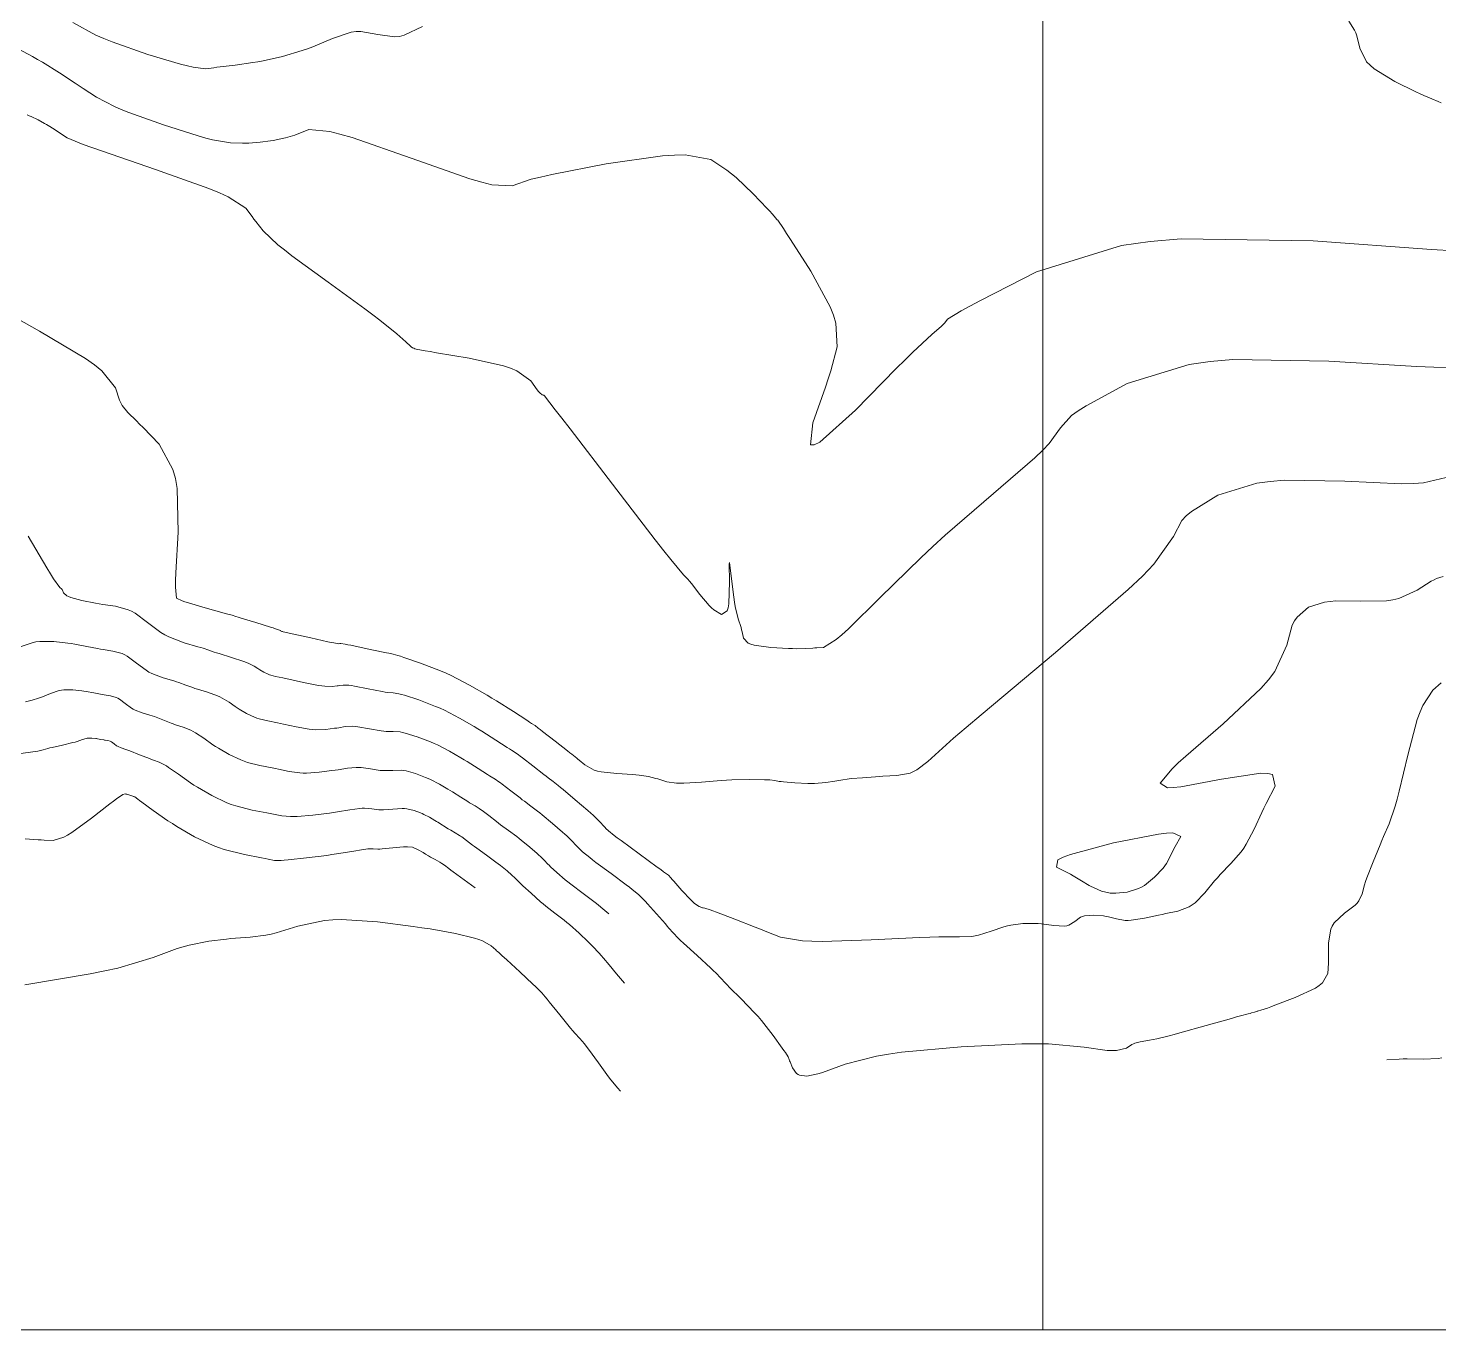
# Model space of a CAD drawing. Header units: millimetres. Extents: x 837475 to 838477, y 1189012 to 1191015.
# Drawn here: x 837617.9 to 837699.4, y 1189013.9 to 1189089.1 of the extents above; entities that cross this region are included whole.
import ezdxf

# ---------------------------------------------------------------- set-up
doc = ezdxf.new("R2010")
doc.units = ezdxf.units.MM
doc.header["$LTSCALE"] = 0.3
doc.layers.add('COORD', color=253, linetype='Continuous', lineweight=20)
doc.layers.add('COTAS 10', color=7, linetype='Continuous', lineweight=9, true_color=0x6e3e2d)
doc.layers.add('COTAS INT', color=7, linetype='Continuous', lineweight=5, true_color=0x9fa19f)

msp = doc.modelspace()

# ---------------------------------------------------------------- linework, layer by layer
at = {"layer": 'COORD'}
for p, q in [((837676.514, 1189013.872), (837676.514, 1191013.872)), ((837476.514, 1189013.872), (838476.514, 1189013.872))]:
    msp.add_line(p, q, dxfattribs=at)
msp.add_lwpolyline([(837476.514, 1189013.872), (838476.514, 1189013.872), (838476.514, 1191013.872), (837476.514, 1191013.872)], close=True, dxfattribs=at)
at = {"layer": 'COTAS 10'}
for points in [[(837617.808, 1189084.071), (837617.924, 1189084.024), (837618.039, 1189083.974), (837618.44, 1189083.784), (837618.821, 1189083.579), (837618.922, 1189083.521), (837619.022, 1189083.463), (837619.367, 1189083.247), (837619.685, 1189083.037), (837619.767, 1189082.983), (837619.847, 1189082.931), (837620.117, 1189082.754), (837621.054, 1189082.373), (837621.556, 1189082.192), (837622.162, 1189081.977), (837625.224, 1189080.928), (837628.304, 1189079.817), (837628.921, 1189079.563), (837629.435, 1189079.332), (837630.443, 1189078.694), (837630.805, 1189078.195), (837630.912, 1189078.052), (837631.023, 1189077.907), (837631.451, 1189077.366), (837632.3, 1189076.575), (837632.677, 1189076.271), (837633.115, 1189075.931), (837635.206, 1189074.4), (837637.332, 1189072.866), (837637.791, 1189072.525), (837638.193, 1189072.22), (837639.181, 1189071.421), (837639.688, 1189070.962), (837639.789, 1189070.872), (837639.871, 1189070.798), (837640.026, 1189070.662), (837640.07, 1189070.631), (837640.084, 1189070.623), (837640.097, 1189070.615), (837640.151, 1189070.587), (837640.208, 1189070.564), (837640.224, 1189070.558), (837640.24, 1189070.553), (837640.299, 1189070.536), (837640.806, 1189070.447), (837641.104, 1189070.397), (837641.47, 1189070.335), (837643.364, 1189070.017), (837645.333, 1189069.577), (837645.748, 1189069.438), (837646.105, 1189069.291), (837646.922, 1189068.7), (837647.294, 1189068.186), (837647.37, 1189068.088), (837647.435, 1189068.01), (837647.574, 1189067.889), (837647.634, 1189067.886), (837647.649, 1189067.882), (837647.663, 1189067.877), (837647.708, 1189067.848), (837648.335, 1189067.04), (837648.716, 1189066.544), (837649.187, 1189065.93), (837651.637, 1189062.729), (837654.114, 1189059.511), (837654.602, 1189058.886), (837655.004, 1189058.376), (837655.741, 1189057.497), (837655.995, 1189057.246), (837656.093, 1189057.132), (837656.202, 1189056.999), (837656.694, 1189056.359), (837657.232, 1189055.716), (837657.37, 1189055.582), (837657.504, 1189055.466), (837657.947, 1189055.203), (837658.269, 1189055.409), (837658.326, 1189055.588), (837658.368, 1189055.82), (837658.405, 1189057.1), (837658.387, 1189058.138), (837658.395, 1189058.217), (837658.408, 1189058.207), (837658.504, 1189057.419), (837658.647, 1189056.205), (837658.69, 1189055.925), (837658.735, 1189055.671), (837658.91, 1189054.957), (837659.069, 1189054.449), (837659.104, 1189054.323), (837659.134, 1189054.205), (837659.211, 1189053.832), (837659.483, 1189053.551), (837659.637, 1189053.49), (837659.825, 1189053.436), (837660.788, 1189053.303), (837661.82, 1189053.241), (837662.052, 1189053.232), (837662.261, 1189053.226), (837662.819, 1189053.237), (837663.222, 1189053.268), (837663.332, 1189053.275), (837663.441, 1189053.282), (837663.831, 1189053.301), (837664.57, 1189053.754), (837664.899, 1189054.035), (837665.283, 1189054.382), (837667.118, 1189056.196), (837669.454, 1189058.485), (837670.152, 1189059.132), (837670.874, 1189059.784), (837673.666, 1189062.189), (837676.048, 1189064.256), (837676.51, 1189064.696), (837676.886, 1189065.079), (837677.531, 1189065.984), (837678.175, 1189066.701), (837678.55, 1189066.966), (837679.011, 1189067.258), (837681.389, 1189068.553), (837684.964, 1189069.653), (837686.179, 1189069.822), (837687.492, 1189069.934), (837693.049, 1189069.85), (837698.114, 1189069.532), (837699.117, 1189069.495), (837699.947, 1189069.482)], [(837617.447, 1189047.167), (837618.145, 1189047.261), (837618.294, 1189047.285), (837618.422, 1189047.308), (837618.726, 1189047.382), (837619.006, 1189047.467), (837619.12, 1189047.496), (837619.25, 1189047.527), (837619.85, 1189047.662), (837620.457, 1189047.802), (837620.59, 1189047.837), (837620.708, 1189047.87), (837621.01, 1189047.975), (837621.218, 1189048.046), (837621.277, 1189048.058), (837621.337, 1189048.066), (837621.556, 1189048.066), (837621.77, 1189048.041), (837621.826, 1189048.033), (837621.88, 1189048.024), (837622.064, 1189047.99), (837622.232, 1189047.956), (837622.277, 1189047.948), (837622.32, 1189047.94), (837622.469, 1189047.919), (837622.611, 1189047.88), (837622.65, 1189047.862), (837622.69, 1189047.84), (837622.832, 1189047.734), (837622.982, 1189047.621), (837623.026, 1189047.595), (837623.072, 1189047.571), (837623.247, 1189047.505), (837623.521, 1189047.413), (837623.63, 1189047.372), (837623.752, 1189047.325), (837624.311, 1189047.103), (837624.879, 1189046.876), (837625.006, 1189046.827), (837625.121, 1189046.784), (837625.43, 1189046.677), (837625.74, 1189046.527), (837625.855, 1189046.456), (837625.983, 1189046.373), (837626.553, 1189045.969), (837627.246, 1189045.484), (837627.452, 1189045.351), (837627.664, 1189045.218), (837628.48, 1189044.742), (837629.358, 1189044.325), (837629.609, 1189044.23), (837629.864, 1189044.143), (837630.813, 1189043.904), (837631.667, 1189043.741), (837631.862, 1189043.703), (837632.039, 1189043.668), (837632.527, 1189043.566), (837633.028, 1189043.523), (837633.213, 1189043.525), (837633.417, 1189043.534), (837634.321, 1189043.614), (837635.276, 1189043.734), (837635.513, 1189043.767), (837635.738, 1189043.8), (837636.451, 1189043.919), (837637.034, 1189043.999), (837637.177, 1189044.007), (837637.311, 1189044.01), (837637.731, 1189043.97), (837638.141, 1189043.921), (837638.269, 1189043.918), (837638.404, 1189043.919), (837638.945, 1189043.96), (837639.488, 1189043.991), (837639.624, 1189043.986), (837639.754, 1189043.975), (837640.17, 1189043.883), (837640.535, 1189043.743), (837640.632, 1189043.701), (837640.727, 1189043.657), (837641.059, 1189043.487), (837641.376, 1189043.303), (837641.462, 1189043.252), (837641.548, 1189043.199), (837642.143, 1189042.823), (837642.219, 1189042.777), (837642.293, 1189042.733), (837642.544, 1189042.591), (837642.792, 1189042.444), (837642.863, 1189042.397), (837642.936, 1189042.348), (837643.208, 1189042.147), (837643.554, 1189041.884), (837643.673, 1189041.795), (837643.801, 1189041.7), (837644.349, 1189041.3), (837644.905, 1189040.89), (837645.039, 1189040.789), (837645.164, 1189040.693), (837645.543, 1189040.389), (837645.822, 1189040.149), (837645.885, 1189040.093), (837645.941, 1189040.042), (837646.088, 1189039.895), (837646.281, 1189039.701), (837646.366, 1189039.62), (837646.464, 1189039.527), (837646.932, 1189039.093), (837647.483, 1189038.606), (837647.633, 1189038.48), (837647.783, 1189038.358), (837648.315, 1189037.948), (837648.851, 1189037.535), (837649.002, 1189037.411), (837649.154, 1189037.283), (837649.714, 1189036.784), (837650.237, 1189036.286), (837650.366, 1189036.159), (837650.488, 1189036.036), (837650.869, 1189035.629), (837651.226, 1189035.217), (837651.332, 1189035.091), (837651.441, 1189034.96), (837651.863, 1189034.443), (837652.328, 1189033.902)]]:
    msp.add_lwpolyline(points, dxfattribs=at)
at = {"layer": 'COTAS INT'}
for points in [[(837640.656, 1189089.187), (837639.602, 1189088.678), (837639.32, 1189088.611), (837639.043, 1189088.577), (837638.076, 1189088.72), (837637.103, 1189088.9), (837636.821, 1189088.889), (837636.534, 1189088.851), (837635.45, 1189088.496), (837634.327, 1189088.016), (837634.014, 1189087.899), (837633.7, 1189087.79), (837632.56, 1189087.456), (837631.445, 1189087.203), (837631.146, 1189087.146), (837630.853, 1189087.093), (837629.83, 1189086.948), (837628.965, 1189086.848), (837628.771, 1189086.824), (837628.596, 1189086.802), (837628.126, 1189086.736), (837627.405, 1189086.831), (837627.071, 1189086.91), (837626.679, 1189087.012), (837624.778, 1189087.574), (837622.727, 1189088.29), (837622.24, 1189088.489), (837621.788, 1189088.689), (837620.447, 1189089.418)], [(837699.529, 1189084.767), (837699.366, 1189084.849), (837698.988, 1189085.011), (837698.533, 1189085.197), (837698.321, 1189085.295), (837698.072, 1189085.412), (837696.859, 1189086.001), (837695.663, 1189086.732), (837695.423, 1189086.94), (837695.224, 1189087.149), (837694.835, 1189087.922), (837694.657, 1189088.639), (837694.591, 1189088.814), (837694.517, 1189088.978), (837694.186, 1189089.482)], [(837700.305, 1189076.215), (837698.982, 1189076.299), (837692.125, 1189076.789), (837684.513, 1189076.904), (837682.714, 1189076.751), (837681.05, 1189076.519), (837676.154, 1189075.012), (837672.916, 1189073.357), (837672.297, 1189073.031), (837671.797, 1189072.761), (837670.994, 1189072.265), (837670.843, 1189072.053), (837670.755, 1189071.963), (837670.647, 1189071.861), (837670.091, 1189071.377), (837668.996, 1189070.36), (837668.548, 1189069.921), (837668.038, 1189069.413), (837665.675, 1189067.008), (837663.613, 1189065.162), (837663.292, 1189065.006), (837663.08, 1189065.004), (837663.219, 1189066.279), (837663.949, 1189068.338), (837664.111, 1189068.831), (837664.254, 1189069.289), (837664.624, 1189070.665), (837664.545, 1189072.039), (837664.405, 1189072.497), (837664.214, 1189072.989), (837663.101, 1189075.043), (837661.928, 1189076.877), (837661.7, 1189077.229), (837661.515, 1189077.514), (837661.194, 1189077.982), (837661.15, 1189078.017), (837661.138, 1189078.03), (837661.127, 1189078.044), (837661.088, 1189078.106), (837660.862, 1189078.365), (837660.733, 1189078.504), (837660.575, 1189078.671), (837659.763, 1189079.518), (837658.779, 1189080.451), (837658.513, 1189080.673), (837658.249, 1189080.879), (837657.318, 1189081.491), (837655.836, 1189081.764), (837655.225, 1189081.756), (837654.527, 1189081.711), (837651.281, 1189081.249), (837648.125, 1189080.629), (837647.484, 1189080.484), (837646.944, 1189080.352), (837645.833, 1189079.973), (837644.662, 1189080.035), (837644.085, 1189080.18), (837643.397, 1189080.38), (837639.997, 1189081.566), (837636.585, 1189082.763), (837635.889, 1189082.97), (837635.302, 1189083.124), (837634.081, 1189083.231), (837633.563, 1189083.01), (837633.419, 1189082.956), (837633.274, 1189082.906), (837632.749, 1189082.752), (837632.201, 1189082.632), (837632.042, 1189082.603), (837631.88, 1189082.576), (837631.271, 1189082.493), (837630.625, 1189082.444), (837630.44, 1189082.438), (837630.253, 1189082.435), (837629.555, 1189082.451), (837628.528, 1189082.634), (837628.133, 1189082.736), (837627.69, 1189082.861), (837625.691, 1189083.495), (837623.69, 1189084.215), (837623.246, 1189084.393), (837622.849, 1189084.562), (837621.814, 1189085.095), (837621.046, 1189085.598), (837620.817, 1189085.748), (837620.582, 1189085.903), (837619.676, 1189086.5), (837618.692, 1189087.116), (837618.408, 1189087.283), (837618.119, 1189087.448), (837617.033, 1189088.031)], [(837615.855, 1189073.072), (837618.522, 1189071.575), (837621.177, 1189070.002), (837621.7, 1189069.633), (837622.131, 1189069.292), (837622.92, 1189068.303), (837623.142, 1189067.595), (837623.216, 1189067.433), (837623.295, 1189067.285), (837623.625, 1189066.872), (837624.124, 1189066.399), (837624.309, 1189066.212), (837624.515, 1189066.002), (837625.43, 1189065.045), (837626.236, 1189063.588), (837626.374, 1189063.062), (837626.474, 1189062.483), (837626.529, 1189059.953), (837626.401, 1189057.619), (837626.387, 1189057.165), (837626.382, 1189056.794), (837626.44, 1189056.145), (837626.766, 1189055.996), (837626.931, 1189055.939), (837627.127, 1189055.875), (837628.105, 1189055.59), (837629.064, 1189055.324), (837629.249, 1189055.272), (837629.399, 1189055.23), (837629.65, 1189055.158), (837629.874, 1189055.088), (837630.007, 1189055.047), (837630.171, 1189054.997), (837631.02, 1189054.739), (837631.87, 1189054.479), (837632.035, 1189054.427), (837632.169, 1189054.384), (837632.4, 1189054.303), (837632.434, 1189054.279), (837632.444, 1189054.273), (837632.454, 1189054.266), (837632.494, 1189054.243), (837632.537, 1189054.223), (837632.549, 1189054.218), (837632.562, 1189054.214), (837632.608, 1189054.202), (837632.882, 1189054.143), (837633.038, 1189054.108), (837633.229, 1189054.066), (837634.207, 1189053.849), (837635.187, 1189053.635), (837635.379, 1189053.595), (837635.537, 1189053.563), (837635.82, 1189053.516), (837635.874, 1189053.523), (837635.888, 1189053.525), (837635.9, 1189053.526), (837635.941, 1189053.533), (837636.195, 1189053.491), (837636.342, 1189053.461), (837636.523, 1189053.425), (837637.456, 1189053.229), (837638.388, 1189053.033), (837638.569, 1189052.995), (837638.716, 1189052.966), (837638.969, 1189052.921), (837639.23, 1189052.843), (837639.384, 1189052.792), (837639.572, 1189052.729), (837640.542, 1189052.395), (837641.707, 1189051.948), (837642.017, 1189051.813), (837642.322, 1189051.673), (837643.379, 1189051.129), (837644.39, 1189050.544), (837644.666, 1189050.378), (837644.94, 1189050.211), (837645.916, 1189049.595), (837646.693, 1189049.09), (837646.842, 1189048.993), (837646.963, 1189048.915), (837647.162, 1189048.787), (837647.347, 1189048.645), (837647.459, 1189048.558), (837647.598, 1189048.45), (837648.319, 1189047.888), (837649.042, 1189047.324), (837649.182, 1189047.215), (837649.295, 1189047.127), (837649.487, 1189046.978), (837649.585, 1189046.898), (837649.64, 1189046.852), (837649.707, 1189046.796), (837650.049, 1189046.51), (837650.586, 1189046.219), (837650.776, 1189046.161), (837650.984, 1189046.112), (837651.885, 1189046.014), (837652.786, 1189045.965), (837652.995, 1189045.947), (837653.186, 1189045.928), (837653.728, 1189045.84), (837654.149, 1189045.734), (837654.264, 1189045.703), (837654.378, 1189045.67), (837654.784, 1189045.545), (837655.334, 1189045.462), (837655.539, 1189045.456), (837655.768, 1189045.458), (837656.785, 1189045.523), (837657.923, 1189045.613), (837658.227, 1189045.63), (837658.528, 1189045.644), (837659.576, 1189045.664), (837660.419, 1189045.655), (837660.59, 1189045.649), (837660.734, 1189045.642), (837661.03, 1189045.608), (837661.279, 1189045.561), (837661.393, 1189045.546), (837661.527, 1189045.531), (837662.174, 1189045.472), (837662.921, 1189045.438), (837663.117, 1189045.438), (837663.309, 1189045.443), (837663.965, 1189045.497), (837664.497, 1189045.57), (837664.611, 1189045.587), (837664.711, 1189045.603), (837664.95, 1189045.649), (837665.211, 1189045.691), (837665.325, 1189045.705), (837665.457, 1189045.719), (837666.08, 1189045.776), (837666.835, 1189045.833), (837667.049, 1189045.847), (837667.265, 1189045.86), (837668.064, 1189045.899), (837668.834, 1189046.044), (837669.031, 1189046.124), (837669.222, 1189046.222), (837669.857, 1189046.717), (837671.349, 1189048.051), (837672.08, 1189048.676), (837672.95, 1189049.413), (837677.242, 1189053), (837681.448, 1189056.651), (837682.264, 1189057.429), (837682.928, 1189058.105), (837684.067, 1189059.704), (837684.552, 1189060.641), (837684.804, 1189060.9), (837685.106, 1189061.159), (837686.624, 1189062.093), (837688.877, 1189062.787), (837689.643, 1189062.894), (837690.471, 1189062.964), (837693.974, 1189062.911), (837697.247, 1189062.765), (837697.93, 1189062.776), (837698.515, 1189062.81), (837699.824, 1189063.12)], [(837699.647, 1189057.4), (837699.271, 1189057.292), (837699.119, 1189057.217), (837698.946, 1189057.123), (837698.149, 1189056.62), (837697.084, 1189056.138), (837696.742, 1189056.057), (837696.379, 1189055.998), (837694.898, 1189055.972), (837693.45, 1189055.994), (837693.108, 1189055.965), (837692.791, 1189055.921), (837691.859, 1189055.634), (837691.201, 1189055.06), (837691.057, 1189054.835), (837690.929, 1189054.581), (837690.604, 1189053.424), (837689.91, 1189051.911), (837689.549, 1189051.433), (837689.115, 1189050.929), (837686.94, 1189048.894), (837684.767, 1189047.028), (837684.335, 1189046.629), (837683.976, 1189046.282), (837683.293, 1189045.456), (837683.711, 1189045.194), (837684.046, 1189045.202), (837684.478, 1189045.245), (837686.83, 1189045.693), (837689.117, 1189046.041), (837689.507, 1189046.021), (837689.791, 1189045.951), (837689.939, 1189045.279), (837689.423, 1189044.291), (837689.289, 1189044.022), (837689.158, 1189043.754), (837688.718, 1189042.804), (837688.26, 1189041.928), (837688.118, 1189041.708), (837687.969, 1189041.497), (837687.378, 1189040.813), (837686.762, 1189040.177), (837686.598, 1189039.996), (837686.438, 1189039.812), (837685.88, 1189039.131), (837685.313, 1189038.544), (837685.147, 1189038.421), (837684.976, 1189038.314), (837684.322, 1189038.067), (837683.61, 1189037.921), (837683.402, 1189037.877), (837683.189, 1189037.832), (837682.38, 1189037.657), (837681.621, 1189037.538), (837681.439, 1189037.528), (837681.271, 1189037.528), (837680.765, 1189037.611), (837680.307, 1189037.736), (837680.168, 1189037.762), (837680.024, 1189037.784), (837679.46, 1189037.835), (837678.928, 1189037.795), (837678.804, 1189037.761), (837678.691, 1189037.716), (837678.367, 1189037.47), (837678.022, 1189037.244), (837677.896, 1189037.213), (837677.756, 1189037.194), (837677.14, 1189037.239), (837676.44, 1189037.335), (837676.247, 1189037.35), (837676.054, 1189037.358), (837675.361, 1189037.345), (837674.661, 1189037.249), (837674.464, 1189037.205), (837674.265, 1189037.153), (837673.532, 1189036.906), (837672.8, 1189036.675), (837672.6, 1189036.635), (837672.402, 1189036.604), (837671.698, 1189036.578), (837670.491, 1189036.575), (837669.976, 1189036.559), (837669.382, 1189036.536), (837666.582, 1189036.399), (837663.764, 1189036.315), (837663.159, 1189036.326), (837662.629, 1189036.352), (837661.35, 1189036.567), (837660.466, 1189036.914), (837660.187, 1189037.023), (837659.892, 1189037.138), (837658.703, 1189037.596), (837657.654, 1189037.995), (837657.448, 1189038.072), (837657.278, 1189038.134), (837656.97, 1189038.235), (837656.878, 1189038.253), (837656.845, 1189038.262), (837656.807, 1189038.273), (837656.644, 1189038.327), (837656.379, 1189038.51), (837656.278, 1189038.602), (837656.164, 1189038.712), (837655.655, 1189039.257), (837655.177, 1189039.794), (837655.083, 1189039.898), (837655.006, 1189039.984), (837654.867, 1189040.136), (837654.591, 1189040.342), (837654.428, 1189040.462), (837654.227, 1189040.609), (837653.187, 1189041.369), (837652.131, 1189042.144), (837651.919, 1189042.301), (837651.744, 1189042.432), (837651.402, 1189042.699), (837651.259, 1189042.84), (837651.208, 1189042.894), (837651.153, 1189042.953), (837650.911, 1189043.218), (837650.526, 1189043.6), (837650.38, 1189043.734), (837650.218, 1189043.879), (837649.489, 1189044.505), (837648.781, 1189045.094), (837648.631, 1189045.217), (837648.502, 1189045.323), (837648.202, 1189045.559), (837647.922, 1189045.77), (837647.805, 1189045.86), (837647.67, 1189045.964), (837647.041, 1189046.452), (837646.432, 1189046.925), (837646.31, 1189047.018), (837646.208, 1189047.095), (837646.007, 1189047.238), (837645.796, 1189047.369), (837645.687, 1189047.439), (837645.556, 1189047.523), (837644.9, 1189047.948), (837644.092, 1189048.458), (837643.865, 1189048.596), (837643.637, 1189048.734), (837642.799, 1189049.219), (837641.923, 1189049.669), (837641.671, 1189049.785), (837641.414, 1189049.897), (837640.449, 1189050.267), (837639.617, 1189050.54), (837639.444, 1189050.591), (837639.295, 1189050.63), (837638.963, 1189050.681), (837638.638, 1189050.704), (837638.494, 1189050.726), (837638.326, 1189050.755), (837637.525, 1189050.914), (837636.72, 1189051.071), (837636.551, 1189051.098), (837636.405, 1189051.118), (837636.068, 1189051.13), (837635.86, 1189051.095), (837635.794, 1189051.085), (837635.725, 1189051.076), (837635.445, 1189051.04), (837635.007, 1189051.056), (837634.838, 1189051.077), (837634.648, 1189051.107), (837633.787, 1189051.278), (837632.931, 1189051.467), (837632.744, 1189051.507), (837632.578, 1189051.542), (837632.159, 1189051.628), (837631.887, 1189051.696), (837631.814, 1189051.721), (837631.742, 1189051.748), (837631.491, 1189051.868), (837631.257, 1189052.004), (837631.196, 1189052.042), (837631.137, 1189052.081), (837630.938, 1189052.219), (837630.623, 1189052.381), (837630.49, 1189052.434), (837630.337, 1189052.491), (837629.622, 1189052.724), (837628.909, 1189052.944), (837628.757, 1189052.992), (837628.625, 1189053.035), (837628.315, 1189053.144), (837627.987, 1189053.254), (837627.844, 1189053.297), (837627.678, 1189053.346), (837626.89, 1189053.569), (837625.996, 1189053.906), (837625.763, 1189054.026), (837625.536, 1189054.159), (837624.77, 1189054.735), (837624.045, 1189055.279), (837623.844, 1189055.39), (837623.643, 1189055.484), (837622.916, 1189055.683), (837622.175, 1189055.787), (837621.965, 1189055.822), (837621.754, 1189055.859), (837620.972, 1189056.015), (837620.326, 1189056.189), (837620.199, 1189056.237), (837620.094, 1189056.286), (837619.906, 1189056.461), (837619.848, 1189056.616), (837619.826, 1189056.651), (837619.802, 1189056.683), (837619.693, 1189056.772), (837619.336, 1189057.268), (837619.155, 1189057.557), (837618.939, 1189057.911), (837617.861, 1189059.738)], [(837699.528, 1189051.254), (837699.054, 1189050.828), (837698.469, 1189049.95), (837698.31, 1189049.573), (837698.154, 1189049.138), (837697.602, 1189047.083), (837697.109, 1189044.994), (837696.989, 1189044.538), (837696.877, 1189044.134), (837696.532, 1189043.116), (837696.208, 1189042.369), (837696.109, 1189042.136), (837696.006, 1189041.892), (837695.599, 1189040.916), (837695.239, 1189039.993), (837695.165, 1189039.783), (837695.103, 1189039.592), (837694.972, 1189039.067), (837694.779, 1189038.652), (837694.678, 1189038.531), (837694.556, 1189038.408), (837693.944, 1189037.94), (837693.347, 1189037.383), (837693.235, 1189037.204), (837693.146, 1189037.013), (837693.015, 1189036.233), (837693.022, 1189035.442), (837693.02, 1189035.245), (837693.016, 1189035.057), (837692.984, 1189034.458), (837692.669, 1189033.918), (837692.485, 1189033.767), (837692.26, 1189033.617), (837691.097, 1189033.07), (837689.919, 1189032.624), (837689.684, 1189032.536), (837689.488, 1189032.464), (837689.107, 1189032.333), (837688.974, 1189032.299), (837688.935, 1189032.288), (837688.894, 1189032.276), (837688.735, 1189032.227), (837688.578, 1189032.179), (837688.538, 1189032.168), (837688.5, 1189032.158), (837688.373, 1189032.13), (837687.932, 1189032.012), (837687.694, 1189031.947), (837687.407, 1189031.866), (837685.955, 1189031.456), (837684.436, 1189031.032), (837684.106, 1189030.943), (837683.815, 1189030.866), (837683.095, 1189030.691), (837682.666, 1189030.607), (837682.559, 1189030.587), (837682.457, 1189030.57), (837682.134, 1189030.52), (837681.836, 1189030.439), (837681.75, 1189030.402), (837681.663, 1189030.359), (837681.339, 1189030.148), (837680.762, 1189030.003), (837680.516, 1189030.001), (837680.232, 1189030.016), (837678.894, 1189030.205), (837676.843, 1189030.388), (837676.109, 1189030.4), (837675.304, 1189030.393), (837671.797, 1189030.228), (837668.35, 1189029.905), (837667.583, 1189029.8), (837666.897, 1189029.687), (837665.096, 1189029.225), (837663.981, 1189028.809), (837663.728, 1189028.727), (837663.498, 1189028.658), (837662.869, 1189028.528), (837662.456, 1189028.577), (837662.362, 1189028.621), (837662.278, 1189028.679), (837662.05, 1189029), (837661.907, 1189029.347), (837661.876, 1189029.422), (837661.85, 1189029.486), (837661.786, 1189029.641), (837661.63, 1189029.887), (837661.545, 1189030.009), (837661.443, 1189030.155), (837660.923, 1189030.878), (837660.251, 1189031.736), (837660.053, 1189031.967), (837659.85, 1189032.196), (837659.072, 1189032.997), (837658.398, 1189033.658), (837658.259, 1189033.798), (837658.142, 1189033.918), (837657.893, 1189034.198), (837657.617, 1189034.492), (837657.483, 1189034.621), (837657.323, 1189034.772), (837656.536, 1189035.491), (837655.743, 1189036.215), (837655.579, 1189036.368), (837655.44, 1189036.501), (837655.138, 1189036.813), (837654.905, 1189037.089), (837654.808, 1189037.2), (837654.698, 1189037.326), (837654.186, 1189037.906), (837653.66, 1189038.489), (837653.542, 1189038.616), (837653.435, 1189038.73), (837653.149, 1189039.018), (837652.779, 1189039.322), (837652.619, 1189039.445), (837652.435, 1189039.584), (837651.563, 1189040.229), (837650.681, 1189040.882), (837650.491, 1189041.027), (837650.323, 1189041.157), (837649.912, 1189041.497), (837649.661, 1189041.736), (837649.594, 1189041.803), (837649.529, 1189041.869), (837649.303, 1189042.11), (837648.997, 1189042.414), (837648.882, 1189042.52), (837648.753, 1189042.636), (837648.174, 1189043.133), (837647.575, 1189043.627), (837647.434, 1189043.741), (837647.303, 1189043.845), (837646.918, 1189044.139), (837646.548, 1189044.413), (837646.427, 1189044.505), (837646.298, 1189044.604), (837645.764, 1189045.017), (837645.267, 1189045.399), (837645.161, 1189045.478), (837645.069, 1189045.545), (837644.853, 1189045.689), (837644.628, 1189045.824), (837644.531, 1189045.885), (837644.418, 1189045.957), (837643.885, 1189046.3), (837643.244, 1189046.705), (837643.064, 1189046.815), (837642.883, 1189046.924), (837642.219, 1189047.308), (837641.525, 1189047.665), (837641.324, 1189047.757), (837641.121, 1189047.846), (837640.356, 1189048.139), (837639.663, 1189048.352), (837639.504, 1189048.389), (837639.359, 1189048.417), (837638.957, 1189048.441), (837638.56, 1189048.442), (837638.419, 1189048.457), (837638.264, 1189048.477), (837637.594, 1189048.599), (837636.917, 1189048.717), (837636.76, 1189048.734), (837636.614, 1189048.745), (837636.196, 1189048.726), (837635.819, 1189048.663), (837635.7, 1189048.646), (837635.575, 1189048.628), (837635.07, 1189048.565), (837634.477, 1189048.548), (837634.296, 1189048.56), (837634.108, 1189048.579), (837633.367, 1189048.708), (837632.634, 1189048.867), (837632.45, 1189048.906), (837632.275, 1189048.942), (837631.711, 1189049.053), (837631.213, 1189049.179), (837631.079, 1189049.224), (837630.948, 1189049.274), (837630.487, 1189049.492), (837630.059, 1189049.742), (837629.948, 1189049.812), (837629.84, 1189049.882), (837629.477, 1189050.136), (837629.076, 1189050.379), (837628.945, 1189050.442), (837628.805, 1189050.503), (837628.225, 1189050.708), (837627.646, 1189050.891), (837627.507, 1189050.937), (837627.376, 1189050.982), (837626.981, 1189051.13), (837626.575, 1189051.278), (837626.439, 1189051.322), (837626.292, 1189051.368), (837625.676, 1189051.548), (837625.021, 1189051.794), (837624.85, 1189051.882), (837624.685, 1189051.979), (837624.124, 1189052.401), (837623.593, 1189052.799), (837623.446, 1189052.88), (837623.299, 1189052.949), (837622.767, 1189053.095), (837622.211, 1189053.174), (837622.049, 1189053.202), (837621.883, 1189053.231), (837621.254, 1189053.358), (837620.566, 1189053.489), (837620.363, 1189053.521), (837620.154, 1189053.551), (837619.354, 1189053.646), (837618.539, 1189053.647), (837618.321, 1189053.618), (837618.106, 1189053.577), (837617.356, 1189053.325)], [(837651.432, 1189037.901), (837650.966, 1189038.302), (837650.81, 1189038.428), (837650.643, 1189038.56), (837649.939, 1189039.088), (837649.232, 1189039.62), (837649.062, 1189039.754), (837648.903, 1189039.881), (837648.422, 1189040.295), (837648.063, 1189040.632), (837647.98, 1189040.711), (837647.905, 1189040.785), (837647.696, 1189041.003), (837647.469, 1189041.228), (837647.383, 1189041.307), (837647.287, 1189041.392), (837646.858, 1189041.761), (837646.37, 1189042.16), (837646.237, 1189042.265), (837646.104, 1189042.368), (837645.634, 1189042.72), (837645.175, 1189043.057), (837645.05, 1189043.15), (837644.926, 1189043.244), (837644.486, 1189043.582), (837644.101, 1189043.873), (837644.012, 1189043.938), (837643.93, 1189043.994), (837643.699, 1189044.14), (837643.461, 1189044.279), (837643.375, 1189044.331), (837643.281, 1189044.39), (837642.869, 1189044.653), (837642.396, 1189044.952), (837642.263, 1189045.033), (837642.129, 1189045.113), (837641.639, 1189045.397), (837641.126, 1189045.661), (837640.978, 1189045.729), (837640.828, 1189045.795), (837640.263, 1189046.011), (837639.708, 1189046.163), (837639.564, 1189046.187), (837639.424, 1189046.204), (837638.951, 1189046.2), (837638.482, 1189046.181), (837638.344, 1189046.187), (837638.203, 1189046.199), (837637.662, 1189046.285), (837637.114, 1189046.363), (837636.968, 1189046.371), (837636.824, 1189046.372), (837636.323, 1189046.322), (837635.779, 1189046.232), (837635.607, 1189046.207), (837635.425, 1189046.181), (837634.695, 1189046.09), (837633.947, 1189046.041), (837633.754, 1189046.043), (837633.568, 1189046.051), (837632.947, 1189046.137), (837632.336, 1189046.267), (837632.156, 1189046.304), (837631.971, 1189046.342), (837631.262, 1189046.478), (837630.539, 1189046.661), (837630.344, 1189046.727), (837630.153, 1189046.799), (837629.484, 1189047.117), (837628.862, 1189047.48), (837628.7, 1189047.582), (837628.543, 1189047.683), (837628.015, 1189048.052), (837627.53, 1189048.376), (837627.4, 1189048.449), (837627.272, 1189048.515), (837626.828, 1189048.693), (837626.384, 1189048.837), (837626.257, 1189048.882), (837626.128, 1189048.929), (837625.646, 1189049.116), (837625.164, 1189049.302), (837625.034, 1189049.347), (837624.907, 1189049.391), (837624.461, 1189049.527), (837624.046, 1189049.683), (837623.938, 1189049.739), (837623.833, 1189049.8), (837623.478, 1189050.068), (837623.141, 1189050.32), (837623.048, 1189050.371), (837622.955, 1189050.415), (837622.618, 1189050.507), (837622.265, 1189050.557), (837622.163, 1189050.575), (837622.058, 1189050.593), (837621.659, 1189050.674), (837621.223, 1189050.756), (837621.094, 1189050.777), (837620.962, 1189050.796), (837620.455, 1189050.856), (837619.935, 1189050.855), (837619.794, 1189050.836), (837619.654, 1189050.808), (837619.161, 1189050.64), (837618.703, 1189050.447), (837618.586, 1189050.403), (837618.473, 1189050.365), (837618.097, 1189050.261), (837617.718, 1189050.162)], [(837643.707, 1189039.413), (837643.065, 1189039.88), (837642.428, 1189040.343), (837642.295, 1189040.44), (837642.182, 1189040.523), (837641.931, 1189040.711), (837641.77, 1189040.822), (837641.714, 1189040.857), (837641.653, 1189040.894), (837641.39, 1189041.042), (837641.125, 1189041.188), (837641.063, 1189041.223), (837641.006, 1189041.256), (837640.838, 1189041.359), (837640.7, 1189041.446), (837640.661, 1189041.47), (837640.622, 1189041.493), (837640.479, 1189041.576), (837640.329, 1189041.653), (837640.286, 1189041.673), (837640.242, 1189041.692), (837640.077, 1189041.756), (837639.799, 1189041.786), (837639.684, 1189041.784), (837639.552, 1189041.778), (837638.939, 1189041.72), (837638.326, 1189041.657), (837638.194, 1189041.648), (837638.079, 1189041.643), (837637.8, 1189041.655), (837637.508, 1189041.656), (837637.385, 1189041.644), (837637.243, 1189041.626), (837636.579, 1189041.515), (837635.697, 1189041.369), (837635.419, 1189041.328), (837635.126, 1189041.287), (837633.946, 1189041.139), (837632.887, 1189041.026), (837632.671, 1189041.008), (837632.488, 1189040.995), (837632.108, 1189040.995), (837631.741, 1189041.068), (837631.568, 1189041.102), (837631.363, 1189041.141), (837630.364, 1189041.329), (837629.19, 1189041.625), (837628.874, 1189041.733), (837628.564, 1189041.85), (837627.476, 1189042.367), (837626.466, 1189042.956), (837626.204, 1189043.121), (837625.949, 1189043.286), (837625.091, 1189043.885), (837624.436, 1189044.37), (837624.31, 1189044.464), (837624.207, 1189044.539), (837624.033, 1189044.661), (837623.978, 1189044.682), (837623.95, 1189044.693), (837623.917, 1189044.706), (837623.753, 1189044.773), (837623.568, 1189044.827), (837623.521, 1189044.832), (837623.477, 1189044.834), (837623.333, 1189044.805), (837622.977, 1189044.561), (837622.798, 1189044.426), (837622.584, 1189044.263), (837621.524, 1189043.431), (837620.401, 1189042.613), (837620.149, 1189042.458), (837619.922, 1189042.335), (837619.313, 1189042.147), (837618.794, 1189042.172), (837618.624, 1189042.182), (837618.442, 1189042.193), (837617.69, 1189042.246)], [(837684.167, 1189041.803), (837683.667, 1189040.815), (837683.569, 1189040.682), (837683.459, 1189040.545), (837682.969, 1189040.018), (837682.381, 1189039.55), (837682.21, 1189039.45), (837682.036, 1189039.363), (837681.375, 1189039.157), (837680.732, 1189039.093), (837680.568, 1189039.096), (837680.411, 1189039.108), (837679.895, 1189039.224), (837679.43, 1189039.42), (837679.305, 1189039.482), (837679.181, 1189039.547), (837678.747, 1189039.81), (837678.269, 1189040.107), (837678.118, 1189040.193), (837677.958, 1189040.281), (837677.31, 1189040.612), (837677.387, 1189041.034), (837677.684, 1189041.179), (837678.101, 1189041.335), (837680.601, 1189042.002), (837683.191, 1189042.513), (837683.664, 1189042.572), (837684.032, 1189042.595), (837684.478, 1189042.379), (837684.167, 1189041.803)], [(837652.106, 1189027.668), (837651.93, 1189027.849), (837651.65, 1189028.179), (837651.537, 1189028.324), (837651.41, 1189028.492), (837650.827, 1189029.295), (837650.246, 1189030.093), (837650.121, 1189030.258), (837650.012, 1189030.399), (837649.746, 1189030.705), (837649.468, 1189031.005), (837649.351, 1189031.142), (837649.217, 1189031.302), (837648.588, 1189032.074), (837647.978, 1189032.831), (837647.855, 1189032.983), (837647.753, 1189033.109), (837647.552, 1189033.352), (837647.315, 1189033.583), (837647.19, 1189033.701), (837647.039, 1189033.843), (837646.28, 1189034.549), (837645.53, 1189035.244), (837645.385, 1189035.377), (837645.267, 1189035.486), (837645.068, 1189035.667), (837644.988, 1189035.738), (837644.945, 1189035.776), (837644.893, 1189035.824), (837644.63, 1189036.065), (837644.119, 1189036.354), (837643.911, 1189036.431), (837643.673, 1189036.507), (837642.575, 1189036.772), (837641.099, 1189037.033), (837640.624, 1189037.106), (837640.119, 1189037.18), (837638.058, 1189037.453), (837635.984, 1189037.581), (837635.472, 1189037.565), (837634.986, 1189037.526), (837633.457, 1189037.196), (837632.21, 1189036.807), (837631.903, 1189036.73), (837631.612, 1189036.667), (837630.699, 1189036.55), (837629.843, 1189036.5), (837629.589, 1189036.478), (837629.327, 1189036.453), (837628.317, 1189036.333), (837627.178, 1189036.102), (837626.834, 1189036.006), (837626.478, 1189035.896), (837625.09, 1189035.385), (837623.06, 1189034.777), (837622.298, 1189034.606), (837621.451, 1189034.433), (837617.671, 1189033.803)], [(837699.57, 1189029.582), (837699.363, 1189029.547), (837698.486, 1189029.514), (837697.569, 1189029.529), (837697.337, 1189029.525), (837697.114, 1189029.518), (837696.389, 1189029.462)]]:
    msp.add_lwpolyline(points, dxfattribs=at)

doc.saveas('drawing.dxf')
